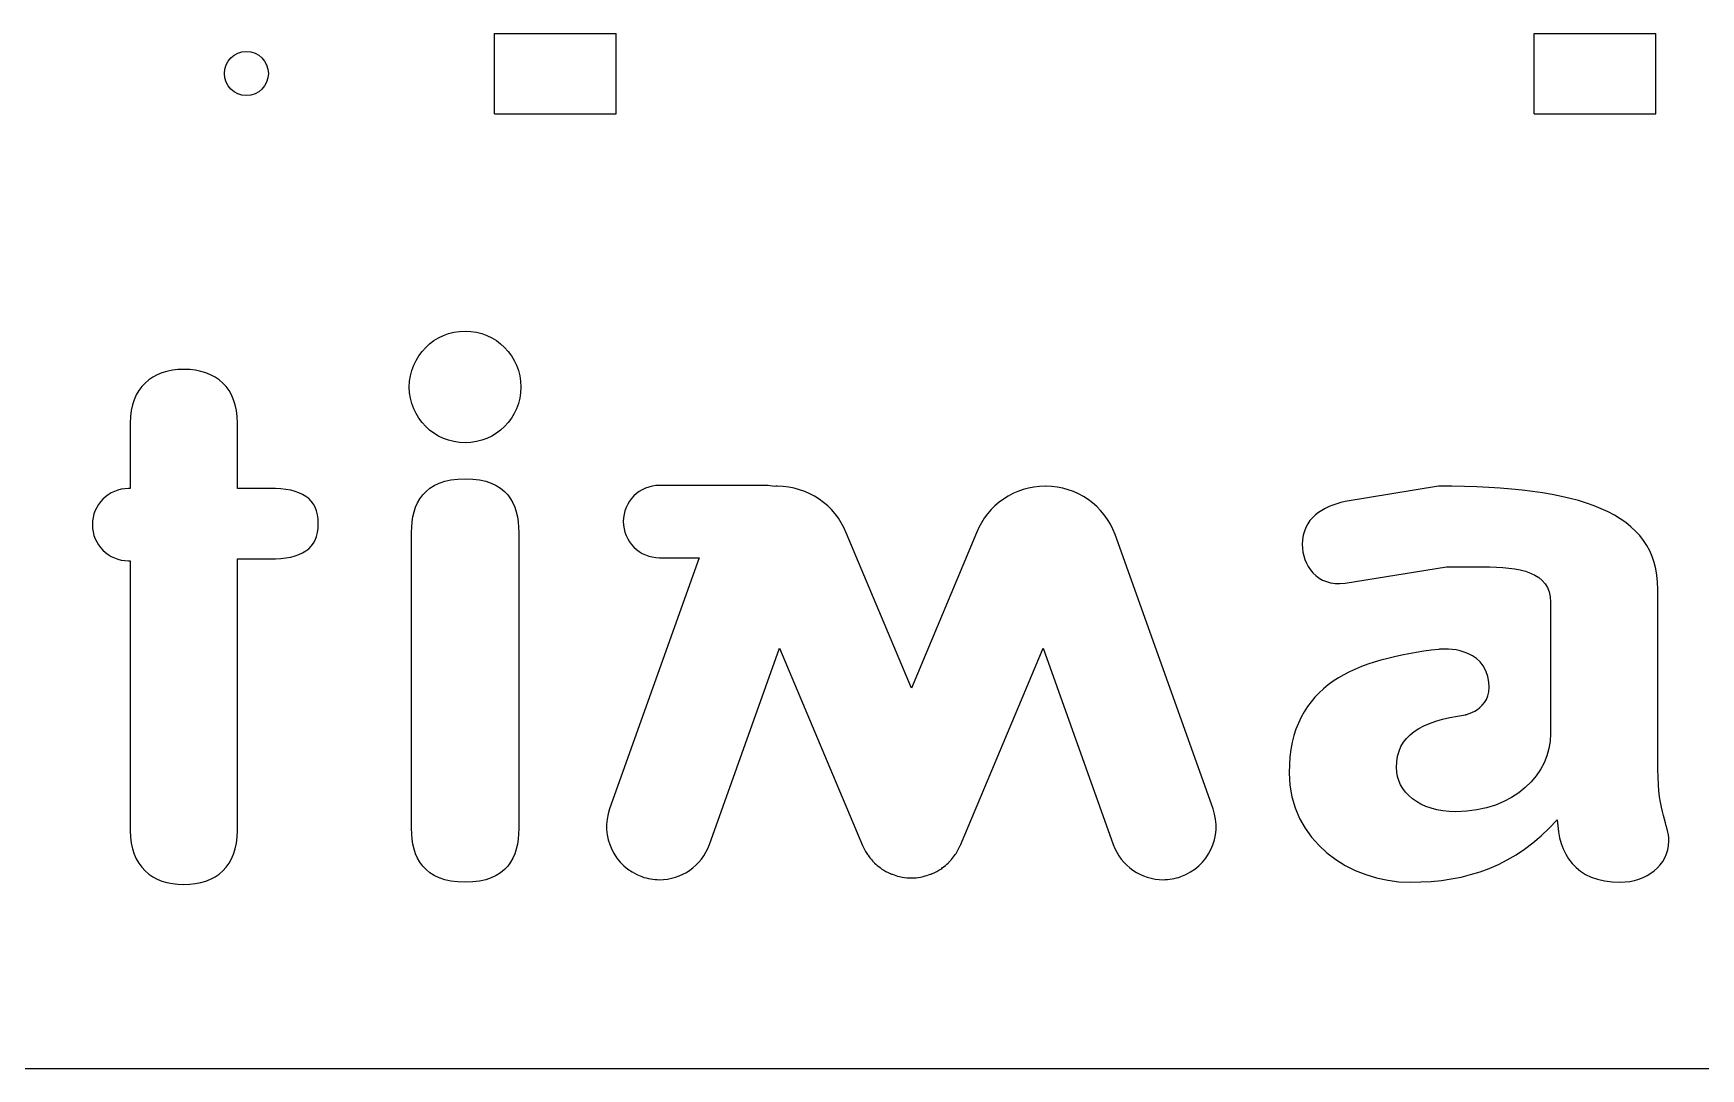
# Model space of a CAD drawing. Header units: millimetres. Extents: x 62 to 3900, y -2118 to 0.
# Drawn here: x 1408.7 to 1516.7, y -1135 to -1068 of the extents above; entities that cross this region are included whole.
import ezdxf

# ---------------------------------------------------------------- set-up
doc = ezdxf.new("R2010")
doc.units = ezdxf.units.MM
doc.layers.add('CUTS', color=1, linetype='Continuous', lineweight=25, true_color=0xff0000)

msp = doc.modelspace()

# ---------------------------------------------------------------- linework, layer by layer
at = {"layer": 'CUTS', "color": 1, "lineweight": 25, "true_color": 0xff0000}
for p, q in [((1438.52, -1073.19), (1438.52, -1067.99)), ((1438.52, -1067.99), (1446.4, -1067.99)), ((1446.4, -1073.19), (1446.4, -1067.99)), ((1505.86, -1073.19), (1505.86, -1067.99)), ((1505.86, -1067.99), (1513.74, -1067.99)), ((1513.74, -1073.19), (1513.74, -1067.99)), ((1438.52, -1073.19), (1446.4, -1073.19)), ((1505.86, -1073.19), (1513.74, -1073.19)), ((1099.97, -1135), (1852.32, -1135))]:
    msp.add_line(p, q, dxfattribs=at)
for points in [[(1414.94, -1093.21), (1414.94, -1097.45), (1414.82, -1097.45)], [(1423.97, -1097.44), (1421.88, -1097.44), (1421.88, -1093.21)], [(1456.11, -1097.25), (1449.22, -1097.25)], [(1499.68, -1097.3), (1493.62, -1098.3)], [(1433.16, -1119.46), (1433.16, -1100.29), (1433.16, -1100.29)], [(1440.1, -1100.29), (1440.1, -1119.46)], [(1469.75, -1100.31), (1465.53, -1110.37), (1461.3, -1100.31)], [(1485.07, -1118.18), (1478.72, -1100.43)], [(1414.82, -1102.13), (1414.94, -1102.13), (1414.94, -1119.6)], [(1421.88, -1119.6), (1421.88, -1102.01), (1423.97, -1102.01)], [(1449.22, -1101.93), (1451.79, -1101.93), (1445.98, -1118.18)], [(1493.62, -1103.57), (1500.19, -1102.52), (1502.56, -1102.52)], [(1513.88, -1115.61), (1513.88, -1103.96)], [(1506.93, -1104.81), (1506.93, -1113.33)], [(1452.45, -1120.49), (1456.99, -1107.78), (1462.36, -1120.56)], [(1468.69, -1120.56), (1468.7, -1120.53), (1468.7, -1120.53), (1474.06, -1107.78), (1478.6, -1120.49)], [(1485.07, -1118.19), (1485.07, -1118.18)]]:
    msp.add_lwpolyline(points, dxfattribs=at)
for points in [[(1421.03, -1070.59), (1421.03, -1069.8), (1421.67, -1069.16), (1422.46, -1069.16)], [(1422.46, -1069.16), (1423.25, -1069.16), (1423.88, -1069.8), (1423.88, -1070.59)], [(1422.46, -1072.01), (1421.67, -1072.01), (1421.03, -1071.37), (1421.03, -1070.59)], [(1423.88, -1070.59), (1423.88, -1071.37), (1423.25, -1072.01), (1422.46, -1072.01)], [(1433.01, -1090.88), (1433.01, -1088.88), (1434.63, -1087.26), (1436.63, -1087.26)], [(1436.63, -1087.26), (1438.62, -1087.26), (1440.24, -1088.88), (1440.24, -1090.88)], [(1418.41, -1089.74), (1416.32, -1089.74), (1414.94, -1090.93), (1414.94, -1093.21)], [(1421.88, -1093.21), (1421.88, -1090.93), (1420.5, -1089.74), (1418.41, -1089.74)], [(1436.63, -1094.49), (1434.63, -1094.49), (1433.01, -1092.88), (1433.01, -1090.88)], [(1440.24, -1090.88), (1440.24, -1092.88), (1438.62, -1094.49), (1436.63, -1094.49)], [(1433.16, -1100.29), (1433.16, -1098.44), (1433.92, -1096.82), (1436.63, -1096.82)], [(1436.63, -1096.82), (1439.34, -1096.82), (1440.1, -1098.44), (1440.1, -1100.29)], [(1414.82, -1097.45), (1413.53, -1097.45), (1412.48, -1098.5), (1412.48, -1099.79)], [(1427.11, -1099.72), (1427.11, -1098.06), (1426.02, -1097.44), (1423.97, -1097.44)], [(1449.22, -1097.25), (1447.92, -1097.25), (1446.87, -1098.29), (1446.87, -1099.59)], [(1456.66, -1097.32), (1456.48, -1097.27), (1456.3, -1097.25), (1456.11, -1097.25)], [(1456.84, -1097.3), (1456.78, -1097.3), (1456.72, -1097.31), (1456.66, -1097.32)], [(1456.86, -1097.3), (1456.85, -1097.3), (1456.84, -1097.3), (1456.84, -1097.3)], [(1461.3, -1100.31), (1460.6, -1098.51), (1458.84, -1097.32), (1456.86, -1097.3)], [(1474.2, -1097.3), (1472.22, -1097.31), (1470.45, -1098.51), (1469.75, -1100.31)], [(1474.22, -1097.3), (1474.21, -1097.3), (1474.21, -1097.3), (1474.2, -1097.3)], [(1478.72, -1100.43), (1478.05, -1098.56), (1476.24, -1097.3), (1474.22, -1097.3)], [(1513.88, -1103.96), (1513.88, -1098.96), (1508.84, -1097.3), (1499.68, -1097.3)], [(1493.62, -1098.3), (1492.18, -1098.6), (1490.85, -1099.38), (1490.85, -1101.07)], [(1412.48, -1099.79), (1412.48, -1101.08), (1413.53, -1102.13), (1414.82, -1102.13)], [(1423.97, -1102.01), (1426.02, -1102.01), (1427.11, -1101.39), (1427.11, -1099.72)], [(1446.87, -1099.59), (1446.87, -1100.88), (1447.92, -1101.93), (1449.22, -1101.93)], [(1490.85, -1101.07), (1490.85, -1102.36), (1491.77, -1103.85), (1493.62, -1103.57)], [(1502.56, -1102.52), (1504.89, -1102.52), (1506.93, -1102.82), (1506.93, -1104.81)], [(1499.7, -1107.86), (1494.38, -1108.48), (1490, -1110.09), (1490, -1115.85)], [(1502.86, -1109.61), (1502.3, -1107.53), (1499.7, -1107.86), (1499.7, -1107.86)], [(1501.42, -1112.09), (1501.42, -1112.09), (1503.42, -1111.69), (1502.86, -1109.61)], [(1496.95, -1115.51), (1496.95, -1113.42), (1498.52, -1112.52), (1501.42, -1112.09)], [(1506.93, -1113.33), (1506.93, -1115.89), (1504.6, -1118.37), (1500.8, -1118.37)], [(1500.8, -1118.37), (1498.42, -1118.37), (1496.95, -1117.08), (1496.95, -1115.51)], [(1490, -1115.85), (1490, -1120.22), (1493.9, -1122.93), (1497.85, -1122.93)], [(1514.59, -1120.27), (1514.59, -1119.18), (1513.88, -1118.51), (1513.88, -1115.61)], [(1445.98, -1118.18), (1445.35, -1119.97), (1446.28, -1121.93), (1448.06, -1122.57)], [(1482.99, -1122.57), (1484.77, -1121.93), (1485.7, -1119.97), (1485.07, -1118.19)], [(1414.94, -1119.6), (1414.94, -1121.89), (1416.32, -1123.08), (1418.41, -1123.08)], [(1418.41, -1123.08), (1420.5, -1123.08), (1421.88, -1121.89), (1421.88, -1119.6)], [(1436.63, -1122.93), (1433.92, -1122.93), (1433.16, -1121.32), (1433.16, -1119.46)], [(1440.1, -1119.46), (1440.1, -1121.32), (1439.34, -1122.93), (1436.63, -1122.93)], [(1497.85, -1122.93), (1501.51, -1122.93), (1504.65, -1121.89), (1507.36, -1118.89)], [(1507.36, -1118.89), (1507.46, -1121.03), (1508.46, -1122.93), (1511.45, -1122.93)], [(1449.22, -1122.77), (1450.62, -1122.77), (1451.95, -1121.9), (1452.45, -1120.49)], [(1462.36, -1120.56), (1462.44, -1120.74), (1462.53, -1120.91), (1462.64, -1121.07)], [(1468.42, -1121.07), (1468.52, -1120.91), (1468.61, -1120.74), (1468.69, -1120.56)], [(1478.6, -1120.49), (1479.11, -1121.89), (1480.43, -1122.77), (1481.83, -1122.77)], [(1511.45, -1122.93), (1513.12, -1122.93), (1514.59, -1121.84), (1514.59, -1120.27)], [(1462.64, -1121.07), (1462.66, -1121.12), (1462.69, -1121.15), (1462.72, -1121.19)], [(1462.72, -1121.19), (1462.81, -1121.32), (1462.91, -1121.44), (1463.01, -1121.55)], [(1463.01, -1121.55), (1463.05, -1121.6), (1463.1, -1121.64), (1463.14, -1121.69)], [(1463.14, -1121.69), (1463.26, -1121.8), (1463.38, -1121.9), (1463.51, -1121.99)], [(1463.51, -1121.99), (1463.54, -1122.02), (1463.58, -1122.05), (1463.62, -1122.08)], [(1467.44, -1122.08), (1467.48, -1122.05), (1467.51, -1122.02), (1467.55, -1121.99)], [(1467.55, -1121.99), (1467.68, -1121.9), (1467.8, -1121.8), (1467.91, -1121.69)], [(1467.91, -1121.69), (1467.96, -1121.64), (1468, -1121.6), (1468.04, -1121.55)], [(1468.04, -1121.55), (1468.15, -1121.44), (1468.24, -1121.32), (1468.33, -1121.2)], [(1468.33, -1121.2), (1468.36, -1121.16), (1468.39, -1121.12), (1468.42, -1121.07)], [(1448.06, -1122.57), (1448.44, -1122.71), (1448.83, -1122.77), (1449.22, -1122.77)], [(1463.62, -1122.08), (1463.79, -1122.19), (1463.97, -1122.29), (1464.15, -1122.37)], [(1464.15, -1122.37), (1464.17, -1122.37), (1464.18, -1122.38), (1464.2, -1122.39)], [(1464.2, -1122.39), (1464.23, -1122.41), (1464.27, -1122.41), (1464.3, -1122.42)], [(1464.3, -1122.42), (1464.45, -1122.48), (1464.6, -1122.53), (1464.75, -1122.56)], [(1464.75, -1122.56), (1464.81, -1122.58), (1464.87, -1122.59), (1464.93, -1122.6)], [(1464.93, -1122.6), (1465.13, -1122.64), (1465.32, -1122.66), (1465.52, -1122.66)], [(1465.52, -1122.66), (1465.52, -1122.66), (1465.52, -1122.66), (1465.52, -1122.66)], [(1465.53, -1122.66), (1465.53, -1122.66), (1465.53, -1122.66), (1465.54, -1122.66)], [(1465.54, -1122.66), (1465.73, -1122.66), (1465.93, -1122.64), (1466.12, -1122.6)], [(1466.12, -1122.6), (1466.18, -1122.59), (1466.24, -1122.58), (1466.3, -1122.56)], [(1466.3, -1122.56), (1466.46, -1122.52), (1466.61, -1122.48), (1466.75, -1122.42)], [(1466.75, -1122.42), (1466.79, -1122.41), (1466.82, -1122.41), (1466.86, -1122.39)], [(1466.86, -1122.39), (1466.87, -1122.38), (1466.89, -1122.37), (1466.9, -1122.37)], [(1466.9, -1122.37), (1467.09, -1122.29), (1467.27, -1122.19), (1467.44, -1122.08)], [(1481.83, -1122.77), (1482.22, -1122.77), (1482.61, -1122.71), (1482.99, -1122.57)]]:
    msp.add_open_spline(points, degree=3, dxfattribs=at)

doc.saveas('drawing.dxf')
